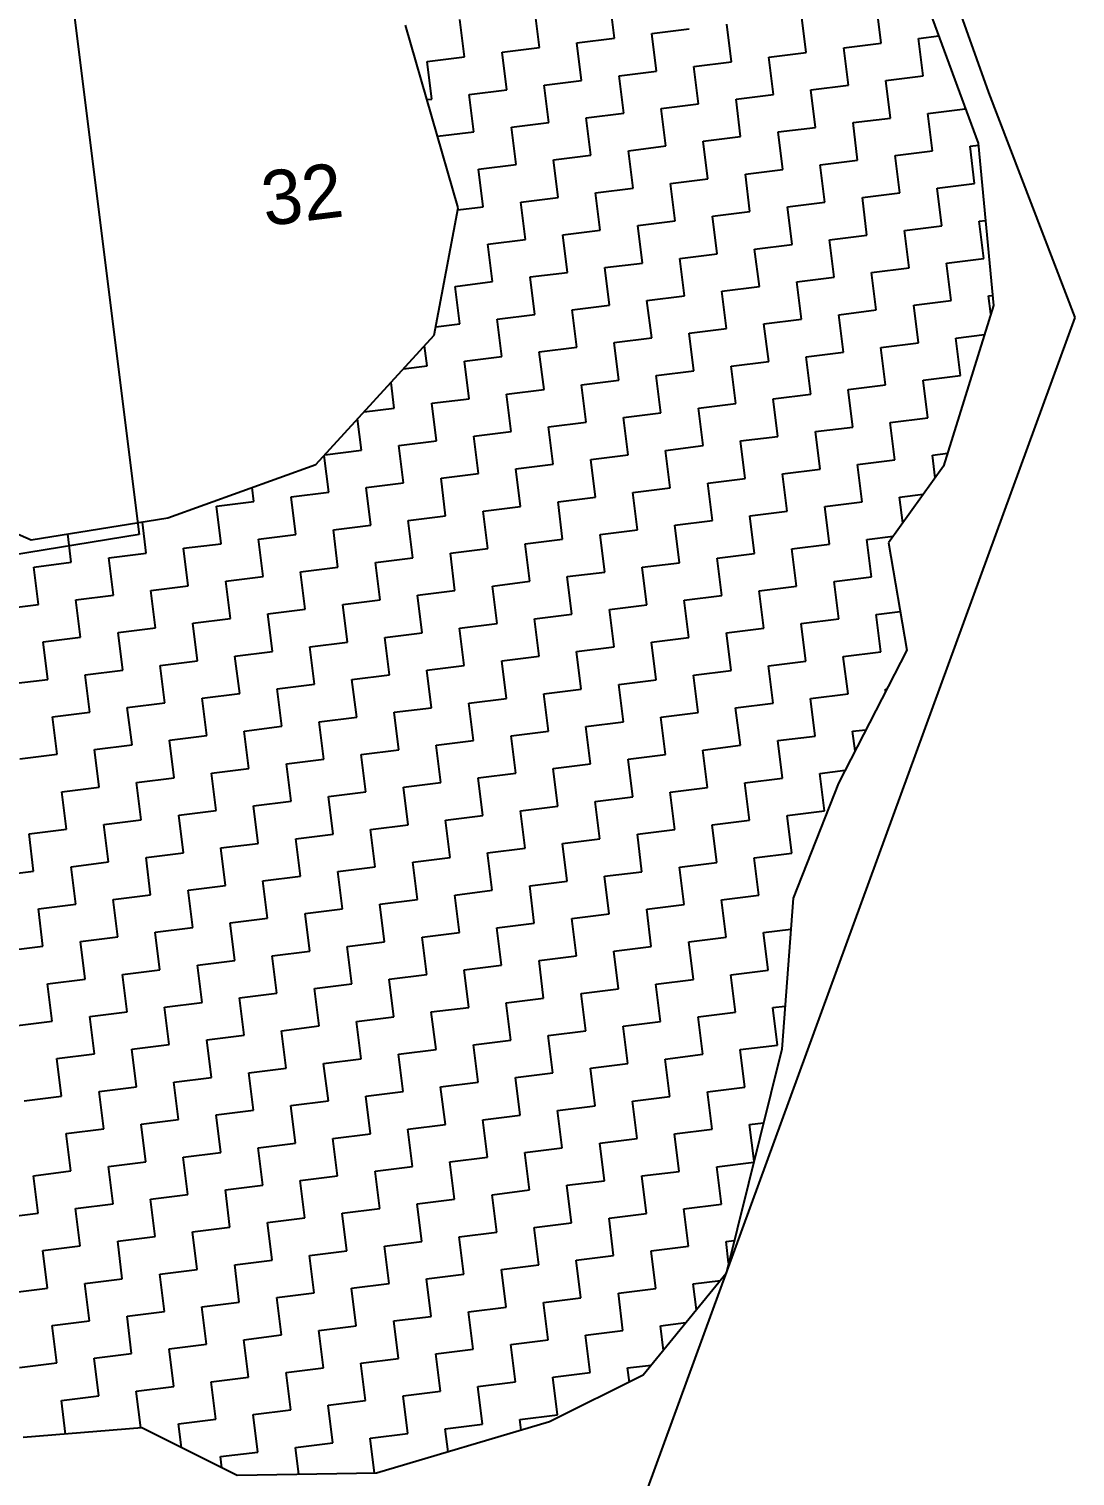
# Model space of a CAD drawing. Header units: metres. Extents: x 290108 to 292128, y 1990044 to 1991719.
# Drawn here: x 291171.6 to 291311.6, y 1990286.6 to 1990480.2 of the extents above; entities that cross this region are included whole.
import ezdxf
from ezdxf.enums import TextEntityAlignment as Align

# ---------------------------------------------------------------- set-up
doc = ezdxf.new("R2010")
doc.units = ezdxf.units.M
doc.header["$MEASUREMENT"] = 0
for name, color, linetype in [('POLY_HATCH', 12, 'Continuous'), ('POLY_PARCEL', 6, 'Continuous'), ('TEXT_PARCEL', 7, 'Continuous'), ('V_BOUND_LINE', 7, 'Continuous')]:
    doc.layers.add(name, color=color, linetype=linetype)
doc.styles.add('TEXT_MAP', font='')
doc.styles.get('TEXT_MAP').set_extended_font_data('Kruti Dev 050')

msp = doc.modelspace()

# ---------------------------------------------------------------- linework, layer by layer
at = {"layer": 'POLY_HATCH', "linetype": 'Continuous'}
for p, q in [((291239.96, 1990477.7), (291239.33, 1990482.71)), ((291249.98, 1990478.95), (291249.36, 1990483.96)), ((291285.68, 1990478.3), (291285.06, 1990483.31)), ((291229.93, 1990476.46), (291229.31, 1990481.47)), ((291265.64, 1990475.81), (291265.01, 1990480.82)), ((291275.66, 1990477.05), (291275.04, 1990482.07)), ((291244.97, 1990478.33), (291249.98, 1990478.95)), ((291254.99, 1990479.57), (291260, 1990480.2)), ((291255.61, 1990474.56), (291254.99, 1990479.57)), ((291290.69, 1990478.93), (291293.39, 1990479.26)), ((291291.32, 1990473.91), (291290.69, 1990478.93)), ((291234.95, 1990477.08), (291239.96, 1990477.7)), ((291235.57, 1990472.07), (291234.95, 1990477.08)), ((291245.59, 1990473.31), (291244.97, 1990478.33)), ((291270.65, 1990476.43), (291275.66, 1990477.05)), ((291280.67, 1990477.68), (291285.68, 1990478.3)), ((291281.3, 1990472.67), (291280.67, 1990477.68)), ((291224.92, 1990475.83), (291229.93, 1990476.46)), ((291225.55, 1990470.82), (291224.92, 1990475.83)), ((291260.63, 1990475.18), (291265.64, 1990475.81)), ((291261.25, 1990470.17), (291260.63, 1990475.18)), ((291271.27, 1990471.42), (291270.65, 1990476.43)), ((291240.58, 1990472.69), (291245.59, 1990473.31)), ((291250.6, 1990473.94), (291255.61, 1990474.56)), ((291251.23, 1990468.93), (291250.6, 1990473.94)), ((291286.31, 1990473.29), (291291.32, 1990473.91)), ((291286.93, 1990468.28), (291286.31, 1990473.29)), ((291230.56, 1990471.44), (291235.57, 1990472.07)), ((291231.18, 1990466.43), (291230.56, 1990471.44)), ((291241.2, 1990467.68), (291240.58, 1990472.69)), ((291266.26, 1990470.8), (291271.27, 1990471.42)), ((291276.28, 1990472.04), (291281.3, 1990472.67)), ((291276.91, 1990467.03), (291276.28, 1990472.04)), ((291224.9, 1990470.74), (291225.55, 1990470.82)), ((291256.24, 1990469.55), (291261.25, 1990470.17)), ((291256.86, 1990464.54), (291256.24, 1990469.55)), ((291266.88, 1990465.79), (291266.26, 1990470.8)), ((291291.94, 1990468.9), (291296.95, 1990469.53)), ((291296.95, 1990469.53), (291296.94, 1990469.65)), ((291236.19, 1990467.06), (291241.2, 1990467.68)), ((291246.22, 1990468.3), (291251.23, 1990468.93)), ((291246.84, 1990463.29), (291246.22, 1990468.3)), ((291281.92, 1990467.66), (291286.93, 1990468.28)), ((291282.54, 1990462.64), (291281.92, 1990467.66)), ((291292.57, 1990463.89), (291291.94, 1990468.9)), ((291226.32, 1990465.83), (291231.18, 1990466.43)), ((291236.82, 1990462.04), (291236.19, 1990467.06)), ((291261.87, 1990465.16), (291266.88, 1990465.79)), ((291271.9, 1990466.41), (291276.91, 1990467.03)), ((291272.52, 1990461.4), (291271.9, 1990466.41)), ((291251.85, 1990463.91), (291256.86, 1990464.54)), ((291252.47, 1990458.9), (291251.85, 1990463.91)), ((291262.5, 1990460.15), (291261.87, 1990465.16)), ((291287.55, 1990463.27), (291292.57, 1990463.89)), ((291297.58, 1990464.51), (291298.7, 1990464.65)), ((291298.2, 1990459.5), (291297.58, 1990464.51)), ((291231.8, 1990461.42), (291236.82, 1990462.04)), ((291232.43, 1990456.41), (291231.8, 1990461.42)), ((291241.83, 1990462.67), (291246.84, 1990463.29)), ((291242.45, 1990457.66), (291241.83, 1990462.67)), ((291267.51, 1990460.77), (291272.52, 1990461.4)), ((291277.53, 1990462.02), (291282.54, 1990462.64)), ((291278.15, 1990457.01), (291277.53, 1990462.02)), ((291288.18, 1990458.26), (291287.55, 1990463.27)), ((291257.49, 1990459.53), (291262.5, 1990460.15)), ((291258.11, 1990454.52), (291257.49, 1990459.53)), ((291268.13, 1990455.76), (291267.51, 1990460.77)), ((291293.19, 1990458.88), (291298.2, 1990459.5)), ((291237.44, 1990457.03), (291242.45, 1990457.66)), ((291247.46, 1990458.28), (291252.47, 1990458.9)), ((291248.09, 1990453.27), (291247.46, 1990458.28)), ((291283.17, 1990457.63), (291288.18, 1990458.26)), ((291283.79, 1990452.62), (291283.17, 1990457.63)), ((291293.81, 1990453.87), (291293.19, 1990458.88)), ((291229.02, 1990455.99), (291232.43, 1990456.41)), ((291238.06, 1990452.02), (291237.44, 1990457.03)), ((291263.12, 1990455.14), (291268.13, 1990455.76)), ((291273.14, 1990456.39), (291278.15, 1990457.01)), ((291273.77, 1990451.37), (291273.14, 1990456.39)), ((291253.1, 1990453.89), (291258.11, 1990454.52)), ((291253.72, 1990448.88), (291253.1, 1990453.89)), ((291263.74, 1990450.13), (291263.12, 1990455.14)), ((291288.8, 1990453.24), (291293.81, 1990453.87)), ((291298.82, 1990454.49), (291299.64, 1990454.59)), ((291299.45, 1990449.48), (291298.82, 1990454.49)), ((291233.05, 1990451.4), (291238.06, 1990452.02)), ((291243.07, 1990452.65), (291248.09, 1990453.27)), ((291243.7, 1990447.63), (291243.07, 1990452.65)), ((291278.78, 1990452), (291283.79, 1990452.62)), ((291279.4, 1990446.99), (291278.78, 1990452)), ((291289.42, 1990448.23), (291288.8, 1990453.24)), ((291228.04, 1990450.77), (291228.04, 1990450.79)), ((291228.04, 1990450.77), (291228.04, 1990450.77)), ((291233.67, 1990446.39), (291233.05, 1990451.4)), ((291258.73, 1990449.5), (291263.74, 1990450.13)), ((291268.75, 1990450.75), (291273.77, 1990451.37)), ((291269.38, 1990445.74), (291268.75, 1990450.75)), ((291248.71, 1990448.26), (291253.72, 1990448.88)), ((291249.33, 1990443.25), (291248.71, 1990448.26)), ((291259.36, 1990444.49), (291258.73, 1990449.5)), ((291284.41, 1990447.61), (291289.42, 1990448.23)), ((291294.44, 1990448.86), (291299.45, 1990449.48)), ((291295.06, 1990443.85), (291294.44, 1990448.86)), ((291228.66, 1990445.76), (291233.67, 1990446.39)), ((291238.69, 1990447.01), (291243.7, 1990447.63)), ((291239.31, 1990442), (291238.69, 1990447.01)), ((291274.39, 1990446.36), (291279.4, 1990446.99)), ((291275.01, 1990441.35), (291274.39, 1990446.36)), ((291285.04, 1990442.6), (291284.41, 1990447.61)), ((291229.29, 1990440.75), (291228.66, 1990445.76)), ((291254.34, 1990443.87), (291259.36, 1990444.49)), ((291264.37, 1990445.12), (291269.38, 1990445.74)), ((291264.99, 1990440.1), (291264.37, 1990445.12)), ((291300.07, 1990444.47), (291300.59, 1990444.53)), ((291300.37, 1990442.08), (291300.07, 1990444.47)), ((291244.32, 1990442.62), (291249.33, 1990443.25)), ((291244.94, 1990437.61), (291244.32, 1990442.62)), ((291254.97, 1990438.86), (291254.34, 1990443.87)), ((291280.02, 1990441.97), (291285.04, 1990442.6)), ((291290.05, 1990443.22), (291295.06, 1990443.85)), ((291290.67, 1990438.21), (291290.05, 1990443.22)), ((291226.07, 1990440.35), (291229.29, 1990440.75)), ((291234.3, 1990441.38), (291239.31, 1990442)), ((291234.92, 1990436.36), (291234.3, 1990441.38)), ((291259.98, 1990439.48), (291264.99, 1990440.1)), ((291270, 1990440.73), (291275.01, 1990441.35)), ((291270.63, 1990435.72), (291270, 1990440.73)), ((291280.65, 1990436.96), (291280.02, 1990441.97)), ((291249.96, 1990438.23), (291254.97, 1990438.86)), ((291250.58, 1990433.22), (291249.96, 1990438.23)), ((291260.6, 1990434.47), (291259.98, 1990439.48)), ((291285.66, 1990437.59), (291290.67, 1990438.21)), ((291295.68, 1990438.83), (291299.51, 1990439.31)), ((291296.31, 1990433.82), (291295.68, 1990438.83)), ((291224.9, 1990435.12), (291224.57, 1990437.8)), ((291229.91, 1990435.74), (291234.92, 1990436.36)), ((291239.93, 1990436.99), (291244.94, 1990437.61)), ((291240.56, 1990431.98), (291239.93, 1990436.99)), ((291275.64, 1990436.34), (291280.65, 1990436.96)), ((291276.26, 1990431.33), (291275.64, 1990436.34)), ((291286.28, 1990432.58), (291285.66, 1990437.59)), ((291221.75, 1990434.72), (291224.9, 1990435.12)), ((291230.53, 1990430.73), (291229.91, 1990435.74)), ((291255.59, 1990433.85), (291260.6, 1990434.47)), ((291265.61, 1990435.09), (291270.63, 1990435.72)), ((291266.24, 1990430.08), (291265.61, 1990435.09)), ((291220.51, 1990429.48), (291220.08, 1990432.91)), ((291245.57, 1990432.6), (291250.58, 1990433.22)), ((291246.19, 1990427.59), (291245.57, 1990432.6)), ((291256.21, 1990428.83), (291255.59, 1990433.85)), ((291281.27, 1990431.95), (291286.28, 1990432.58)), ((291291.29, 1990433.2), (291296.31, 1990433.82)), ((291291.92, 1990428.19), (291291.29, 1990433.2)), ((291225.52, 1990430.11), (291230.53, 1990430.73)), ((291235.55, 1990431.35), (291240.56, 1990431.98)), ((291236.17, 1990426.34), (291235.55, 1990431.35)), ((291271.25, 1990430.71), (291276.26, 1990431.33)), ((291271.87, 1990425.69), (291271.25, 1990430.71)), ((291281.89, 1990426.94), (291281.27, 1990431.95)), ((291216.48, 1990428.98), (291220.51, 1990429.48)), ((291226.15, 1990425.09), (291225.52, 1990430.11)), ((291251.2, 1990428.21), (291256.21, 1990428.83)), ((291261.23, 1990429.46), (291266.24, 1990430.08)), ((291261.85, 1990424.45), (291261.23, 1990429.46)), ((291216.12, 1990423.85), (291215.6, 1990428.02)), ((291241.18, 1990426.96), (291246.19, 1990427.59)), ((291241.8, 1990421.95), (291241.18, 1990426.96)), ((291251.83, 1990423.2), (291251.2, 1990428.21)), ((291276.88, 1990426.32), (291281.89, 1990426.94)), ((291286.91, 1990427.56), (291291.92, 1990428.19)), ((291287.53, 1990422.55), (291286.91, 1990427.56)), ((291221.13, 1990424.47), (291226.15, 1990425.09)), ((291231.16, 1990425.72), (291236.17, 1990426.34)), ((291231.78, 1990420.71), (291231.16, 1990425.72)), ((291266.86, 1990425.07), (291271.87, 1990425.69)), ((291267.48, 1990420.06), (291266.86, 1990425.07)), ((291277.51, 1990421.31), (291276.88, 1990426.32)), ((291211.74, 1990418.21), (291211.12, 1990423.13)), ((291211.22, 1990423.24), (291216.12, 1990423.85)), ((291221.76, 1990419.46), (291221.13, 1990424.47)), ((291246.82, 1990422.58), (291251.83, 1990423.2)), ((291256.84, 1990423.82), (291261.85, 1990424.45)), ((291257.46, 1990418.81), (291256.84, 1990423.82)), ((291292.54, 1990423.18), (291294.59, 1990423.43)), ((291292.92, 1990420.14), (291292.54, 1990423.18)), ((291236.79, 1990421.33), (291241.8, 1990421.95)), ((291237.42, 1990416.32), (291236.79, 1990421.33)), ((291247.44, 1990417.57), (291246.82, 1990422.58)), ((291272.5, 1990420.68), (291277.51, 1990421.31)), ((291282.52, 1990421.93), (291287.53, 1990422.55)), ((291283.14, 1990416.92), (291282.52, 1990421.93)), ((291201.71, 1990416.97), (291201.48, 1990418.84)), ((291216.75, 1990418.84), (291221.76, 1990419.46)), ((291217.37, 1990413.82), (291216.75, 1990418.84)), ((291226.77, 1990420.08), (291231.78, 1990420.71)), ((291227.39, 1990415.07), (291226.77, 1990420.08)), ((291252.45, 1990418.19), (291257.46, 1990418.81)), ((291262.47, 1990419.44), (291267.48, 1990420.06)), ((291263.1, 1990414.42), (291262.47, 1990419.44)), ((291273.12, 1990415.67), (291272.5, 1990420.68)), ((291196.7, 1990416.34), (291201.71, 1990416.97)), ((291206.72, 1990417.59), (291211.74, 1990418.21)), ((291207.35, 1990412.58), (291206.72, 1990417.59)), ((291242.43, 1990416.94), (291247.44, 1990417.57)), ((291243.05, 1990411.93), (291242.43, 1990416.94)), ((291253.07, 1990413.18), (291252.45, 1990418.19)), ((291278.13, 1990416.29), (291283.14, 1990416.92)), ((291288.15, 1990417.54), (291291.33, 1990417.94)), ((291288.58, 1990414.12), (291288.15, 1990417.54)), ((291197.32, 1990411.33), (291196.7, 1990416.34)), ((291222.38, 1990414.45), (291227.39, 1990415.07)), ((291232.4, 1990415.69), (291237.42, 1990416.32)), ((291233.03, 1990410.68), (291232.4, 1990415.69)), ((291268.11, 1990415.05), (291273.12, 1990415.67)), ((291268.73, 1990410.04), (291268.11, 1990415.05)), ((291278.75, 1990411.28), (291278.13, 1990416.29)), ((291187.3, 1990410.08), (291186.79, 1990414.23)), ((291212.36, 1990413.2), (291217.37, 1990413.82)), ((291212.98, 1990408.19), (291212.36, 1990413.2)), ((291223, 1990409.44), (291222.38, 1990414.45)), ((291248.06, 1990412.55), (291253.07, 1990413.18)), ((291258.08, 1990413.8), (291263.1, 1990414.42)), ((291258.71, 1990408.79), (291258.08, 1990413.8)), ((291177.28, 1990408.84), (291176.81, 1990412.63)), ((291192.31, 1990410.71), (291197.32, 1990411.33)), ((291202.34, 1990411.95), (291207.35, 1990412.58)), ((291202.96, 1990406.94), (291202.34, 1990411.95)), ((291238.04, 1990411.31), (291243.05, 1990411.93)), ((291238.66, 1990406.3), (291238.04, 1990411.31)), ((291248.69, 1990407.54), (291248.06, 1990412.55)), ((291273.74, 1990410.66), (291278.75, 1990411.28)), ((291283.77, 1990411.91), (291287.3, 1990412.35)), ((291284.39, 1990406.89), (291283.77, 1990411.91)), ((291182.29, 1990409.46), (291187.3, 1990410.08)), ((291182.91, 1990404.45), (291182.29, 1990409.46)), ((291192.94, 1990405.7), (291192.31, 1990410.71)), ((291217.99, 1990408.81), (291223, 1990409.44)), ((291228.02, 1990410.06), (291233.03, 1990410.68)), ((291228.64, 1990405.05), (291228.02, 1990410.06)), ((291263.72, 1990409.41), (291268.73, 1990410.04)), ((291264.34, 1990404.4), (291263.72, 1990409.41)), ((291274.37, 1990405.65), (291273.74, 1990410.66)), ((291172.27, 1990408.21), (291177.28, 1990408.84)), ((291172.89, 1990403.2), (291172.27, 1990408.21)), ((291207.97, 1990407.57), (291212.98, 1990408.19)), ((291208.59, 1990402.55), (291207.97, 1990407.57)), ((291218.62, 1990403.8), (291217.99, 1990408.81)), ((291243.67, 1990406.92), (291248.69, 1990407.54)), ((291253.7, 1990408.17), (291258.71, 1990408.79)), ((291254.32, 1990403.15), (291253.7, 1990408.17)), ((291187.92, 1990405.07), (291192.94, 1990405.7)), ((291197.95, 1990406.32), (291202.96, 1990406.94)), ((291198.57, 1990401.31), (291197.95, 1990406.32)), ((291233.65, 1990405.67), (291238.66, 1990406.3)), ((291234.27, 1990400.66), (291233.65, 1990405.67)), ((291244.3, 1990401.91), (291243.67, 1990406.92)), ((291269.35, 1990405.02), (291274.37, 1990405.65)), ((291279.38, 1990406.27), (291284.39, 1990406.89)), ((291280, 1990401.26), (291279.38, 1990406.27)), ((291177.9, 1990403.83), (291182.91, 1990404.45)), ((291178.53, 1990398.81), (291177.9, 1990403.83)), ((291188.55, 1990400.06), (291187.92, 1990405.07)), ((291213.61, 1990403.18), (291218.62, 1990403.8)), ((291223.63, 1990404.43), (291228.64, 1990405.05)), ((291224.25, 1990399.41), (291223.63, 1990404.43)), ((291259.33, 1990403.78), (291264.34, 1990404.4)), ((291259.96, 1990398.77), (291259.33, 1990403.78)), ((291269.98, 1990400.01), (291269.35, 1990405.02)), ((291167.88, 1990402.58), (291172.89, 1990403.2)), ((291203.58, 1990401.93), (291208.59, 1990402.55)), ((291204.21, 1990396.92), (291203.58, 1990401.93)), ((291214.23, 1990398.17), (291213.61, 1990403.18)), ((291239.29, 1990401.28), (291244.3, 1990401.91)), ((291249.31, 1990402.53), (291254.32, 1990403.15)), ((291249.93, 1990397.52), (291249.31, 1990402.53)), ((291285.01, 1990401.88), (291288.22, 1990402.28)), ((291285.64, 1990396.87), (291285.01, 1990401.88)), ((291183.54, 1990399.44), (291188.55, 1990400.06)), ((291193.56, 1990400.68), (291198.57, 1990401.31)), ((291194.18, 1990395.67), (291193.56, 1990400.68)), ((291229.26, 1990400.04), (291234.27, 1990400.66)), ((291229.89, 1990395.03), (291229.26, 1990400.04)), ((291239.91, 1990396.27), (291239.29, 1990401.28)), ((291264.97, 1990399.39), (291269.98, 1990400.01)), ((291274.99, 1990400.64), (291280, 1990401.26)), ((291275.61, 1990395.63), (291274.99, 1990400.64)), ((291173.51, 1990398.19), (291178.53, 1990398.81)), ((291174.14, 1990393.18), (291173.51, 1990398.19)), ((291184.16, 1990394.43), (291183.54, 1990399.44)), ((291209.22, 1990397.54), (291214.23, 1990398.17)), ((291209.84, 1990392.53), (291209.22, 1990397.54)), ((291219.24, 1990398.79), (291224.25, 1990399.41)), ((291219.86, 1990393.78), (291219.24, 1990398.79)), ((291244.92, 1990396.9), (291249.93, 1990397.52)), ((291254.94, 1990398.14), (291259.96, 1990398.77)), ((291255.57, 1990393.13), (291254.94, 1990398.14)), ((291265.59, 1990394.38), (291264.97, 1990399.39)), ((291189.17, 1990395.05), (291194.18, 1990395.67)), ((291199.19, 1990396.3), (291204.21, 1990396.92)), ((291199.82, 1990391.28), (291199.19, 1990396.3)), ((291234.9, 1990395.65), (291239.91, 1990396.27)), ((291235.52, 1990390.64), (291234.9, 1990395.65)), ((291245.54, 1990391.88), (291244.92, 1990396.9)), ((291270.6, 1990395), (291275.61, 1990395.63)), ((291280.62, 1990396.25), (291285.64, 1990396.87)), ((291281.25, 1990391.24), (291280.62, 1990396.25)), ((291179.15, 1990393.8), (291184.16, 1990394.43)), ((291179.77, 1990388.79), (291179.15, 1990393.8)), ((291189.8, 1990390.04), (291189.17, 1990395.05)), ((291214.85, 1990393.16), (291219.86, 1990393.78)), ((291224.88, 1990394.4), (291229.89, 1990395.03)), ((291225.5, 1990389.39), (291224.88, 1990394.4)), ((291260.58, 1990393.75), (291265.59, 1990394.38)), ((291261.2, 1990388.74), (291260.58, 1990393.75)), ((291271.22, 1990389.99), (291270.6, 1990395)), ((291169.13, 1990392.56), (291174.14, 1990393.18)), ((291204.83, 1990391.91), (291209.84, 1990392.53)), ((291205.45, 1990386.9), (291204.83, 1990391.91)), ((291215.48, 1990388.14), (291214.85, 1990393.16)), ((291240.53, 1990391.26), (291245.54, 1990391.88)), ((291250.56, 1990392.51), (291255.57, 1990393.13)), ((291251.18, 1990387.5), (291250.56, 1990392.51)), ((291286.26, 1990391.86), (291286.44, 1990391.88)), ((291286.29, 1990391.6), (291286.26, 1990391.86)), ((291184.78, 1990389.41), (291189.8, 1990390.04)), ((291194.81, 1990390.66), (291199.82, 1990391.28)), ((291195.43, 1990385.65), (291194.81, 1990390.66)), ((291230.51, 1990390.01), (291235.52, 1990390.64)), ((291231.13, 1990385), (291230.51, 1990390.01)), ((291241.16, 1990386.25), (291240.53, 1990391.26)), ((291266.21, 1990389.37), (291271.22, 1990389.99)), ((291276.24, 1990390.61), (291281.25, 1990391.24)), ((291276.86, 1990385.6), (291276.24, 1990390.61)), ((291174.76, 1990388.17), (291179.77, 1990388.79)), ((291175.38, 1990383.16), (291174.76, 1990388.17)), ((291185.41, 1990384.4), (291184.78, 1990389.41)), ((291210.46, 1990387.52), (291215.48, 1990388.14)), ((291220.49, 1990388.77), (291225.5, 1990389.39)), ((291221.11, 1990383.76), (291220.49, 1990388.77)), ((291256.19, 1990388.12), (291261.2, 1990388.74)), ((291256.81, 1990383.11), (291256.19, 1990388.12)), ((291266.84, 1990384.36), (291266.21, 1990389.37)), ((291200.44, 1990386.27), (291205.45, 1990386.9)), ((291201.06, 1990381.26), (291200.44, 1990386.27)), ((291211.09, 1990382.51), (291210.46, 1990387.52)), ((291236.14, 1990385.63), (291241.16, 1990386.25)), ((291246.17, 1990386.87), (291251.18, 1990387.5)), ((291246.79, 1990381.86), (291246.17, 1990386.87)), ((291281.87, 1990386.23), (291283.65, 1990386.45)), ((291282.2, 1990383.61), (291281.87, 1990386.23)), ((291180.4, 1990383.78), (291185.41, 1990384.4)), ((291190.42, 1990385.03), (291195.43, 1990385.65)), ((291191.04, 1990380.02), (291190.42, 1990385.03)), ((291226.12, 1990384.38), (291231.13, 1990385)), ((291226.75, 1990379.37), (291226.12, 1990384.38)), ((291236.77, 1990380.61), (291236.14, 1990385.63)), ((291261.83, 1990383.73), (291266.84, 1990384.36)), ((291271.85, 1990384.98), (291276.86, 1990385.6)), ((291272.47, 1990379.97), (291271.85, 1990384.98)), ((291170.37, 1990382.53), (291175.38, 1990383.16)), ((291181.02, 1990378.77), (291180.4, 1990383.78)), ((291206.08, 1990381.89), (291211.09, 1990382.51)), ((291216.1, 1990383.13), (291221.11, 1990383.76)), ((291216.72, 1990378.12), (291216.1, 1990383.13)), ((291251.8, 1990382.49), (291256.81, 1990383.11)), ((291252.43, 1990377.47), (291251.8, 1990382.49)), ((291262.45, 1990378.72), (291261.83, 1990383.73)), ((291196.05, 1990380.64), (291201.06, 1990381.26)), ((291196.68, 1990375.63), (291196.05, 1990380.64)), ((291206.7, 1990376.87), (291206.08, 1990381.89)), ((291231.76, 1990379.99), (291236.77, 1990380.61)), ((291241.78, 1990381.24), (291246.79, 1990381.86)), ((291242.4, 1990376.23), (291241.78, 1990381.24)), ((291277.48, 1990380.59), (291280.86, 1990381.01)), ((291278.11, 1990375.58), (291277.48, 1990380.59)), ((291176.01, 1990378.14), (291181.02, 1990378.77)), ((291176.63, 1990373.13), (291176.01, 1990378.14)), ((291186.03, 1990379.39), (291191.04, 1990380.02)), ((291186.65, 1990374.38), (291186.03, 1990379.39)), ((291221.73, 1990378.74), (291226.75, 1990379.37)), ((291222.36, 1990373.73), (291221.73, 1990378.74)), ((291232.38, 1990374.98), (291231.76, 1990379.99)), ((291257.44, 1990378.1), (291262.45, 1990378.72)), ((291267.46, 1990379.34), (291272.47, 1990379.97)), ((291268.08, 1990374.33), (291267.46, 1990379.34)), ((291201.69, 1990376.25), (291206.7, 1990376.87)), ((291202.31, 1990371.24), (291201.69, 1990376.25)), ((291211.71, 1990377.5), (291216.72, 1990378.12)), ((291212.33, 1990372.49), (291211.71, 1990377.5)), ((291237.39, 1990375.6), (291242.4, 1990376.23)), ((291247.41, 1990376.85), (291252.43, 1990377.47)), ((291248.04, 1990371.84), (291247.41, 1990376.85)), ((291258.06, 1990373.09), (291257.44, 1990378.1)), ((291181.64, 1990373.76), (291186.65, 1990374.38)), ((291191.67, 1990375), (291196.68, 1990375.63)), ((291192.29, 1990369.99), (291191.67, 1990375)), ((291227.37, 1990374.36), (291232.38, 1990374.98)), ((291227.99, 1990369.35), (291227.37, 1990374.36)), ((291238.02, 1990370.59), (291237.39, 1990375.6)), ((291263.07, 1990373.71), (291268.08, 1990374.33)), ((291273.1, 1990374.96), (291278.11, 1990375.58)), ((291273.72, 1990369.94), (291273.1, 1990374.96)), ((291171.62, 1990372.51), (291176.63, 1990373.13)), ((291172.24, 1990367.5), (291171.62, 1990372.51)), ((291182.27, 1990368.75), (291181.64, 1990373.76)), ((291207.32, 1990371.86), (291212.33, 1990372.49)), ((291217.35, 1990373.11), (291222.36, 1990373.73)), ((291217.97, 1990368.1), (291217.35, 1990373.11)), ((291253.05, 1990372.46), (291258.06, 1990373.09)), ((291253.67, 1990367.45), (291253.05, 1990372.46)), ((291263.7, 1990368.7), (291263.07, 1990373.71)), ((291197.3, 1990370.62), (291202.31, 1990371.24)), ((291197.92, 1990365.6), (291197.3, 1990370.62)), ((291207.95, 1990366.85), (291207.32, 1990371.86)), ((291233, 1990369.97), (291238.02, 1990370.59)), ((291243.03, 1990371.22), (291248.04, 1990371.84)), ((291243.65, 1990366.2), (291243.03, 1990371.22)), ((291177.25, 1990368.12), (291182.27, 1990368.75)), ((291187.28, 1990369.37), (291192.29, 1990369.99)), ((291187.9, 1990364.36), (291187.28, 1990369.37)), ((291222.98, 1990368.72), (291227.99, 1990369.35)), ((291223.6, 1990363.71), (291222.98, 1990368.72)), ((291233.63, 1990364.96), (291233, 1990369.97)), ((291258.68, 1990368.07), (291263.7, 1990368.7)), ((291268.71, 1990369.32), (291273.72, 1990369.94)), ((291269.33, 1990364.31), (291268.71, 1990369.32)), ((291167.23, 1990366.88), (291172.24, 1990367.5)), ((291177.88, 1990363.11), (291177.25, 1990368.12)), ((291202.94, 1990366.23), (291207.95, 1990366.85)), ((291212.96, 1990367.47), (291217.97, 1990368.1)), ((291213.58, 1990362.46), (291212.96, 1990367.47)), ((291248.66, 1990366.83), (291253.67, 1990367.45)), ((291249.28, 1990361.82), (291248.66, 1990366.83)), ((291259.31, 1990363.06), (291258.68, 1990368.07)), ((291192.91, 1990364.98), (291197.92, 1990365.6)), ((291193.54, 1990359.97), (291192.91, 1990364.98)), ((291203.56, 1990361.22), (291202.94, 1990366.23)), ((291228.62, 1990364.33), (291233.63, 1990364.96)), ((291238.64, 1990365.58), (291243.65, 1990366.2)), ((291239.26, 1990360.57), (291238.64, 1990365.58)), ((291172.87, 1990362.49), (291177.88, 1990363.11)), ((291182.89, 1990363.73), (291187.9, 1990364.36)), ((291183.51, 1990358.72), (291182.89, 1990363.73)), ((291218.59, 1990363.09), (291223.6, 1990363.71)), ((291219.22, 1990358.08), (291218.59, 1990363.09)), ((291229.24, 1990359.32), (291228.62, 1990364.33)), ((291254.3, 1990362.44), (291259.31, 1990363.06)), ((291264.32, 1990363.69), (291269.33, 1990364.31)), ((291264.94, 1990358.67), (291264.32, 1990363.69)), ((291173.49, 1990357.48), (291172.87, 1990362.49)), ((291198.55, 1990360.59), (291203.56, 1990361.22)), ((291208.57, 1990361.84), (291213.58, 1990362.46)), ((291209.19, 1990356.83), (291208.57, 1990361.84)), ((291244.27, 1990361.19), (291249.28, 1990361.82)), ((291244.9, 1990356.18), (291244.27, 1990361.19)), ((291254.92, 1990357.43), (291254.3, 1990362.44)), ((291188.52, 1990359.35), (291193.54, 1990359.97)), ((291189.15, 1990354.33), (291188.52, 1990359.35)), ((291199.17, 1990355.58), (291198.55, 1990360.59)), ((291224.23, 1990358.7), (291229.24, 1990359.32)), ((291234.25, 1990359.95), (291239.26, 1990360.57)), ((291234.87, 1990354.93), (291234.25, 1990359.95)), ((291269.95, 1990359.3), (291273.6, 1990359.75)), ((291270.58, 1990354.29), (291269.95, 1990359.3)), ((291168.48, 1990356.85), (291173.49, 1990357.48)), ((291178.5, 1990358.1), (291183.51, 1990358.72)), ((291179.13, 1990353.09), (291178.5, 1990358.1)), ((291214.21, 1990357.45), (291219.22, 1990358.08)), ((291214.83, 1990352.44), (291214.21, 1990357.45)), ((291224.85, 1990353.69), (291224.23, 1990358.7)), ((291249.91, 1990356.8), (291254.92, 1990357.43)), ((291259.93, 1990358.05), (291264.94, 1990358.67)), ((291260.55, 1990353.04), (291259.93, 1990358.05)), ((291194.16, 1990354.96), (291199.17, 1990355.58)), ((291194.78, 1990349.95), (291194.16, 1990354.96)), ((291204.18, 1990356.21), (291209.19, 1990356.83)), ((291204.81, 1990351.19), (291204.18, 1990356.21)), ((291229.86, 1990354.31), (291234.87, 1990354.93)), ((291239.89, 1990355.56), (291244.9, 1990356.18)), ((291240.51, 1990350.55), (291239.89, 1990355.56)), ((291250.53, 1990351.79), (291249.91, 1990356.8)), ((291174.11, 1990352.46), (291179.13, 1990353.09)), ((291184.14, 1990353.71), (291189.15, 1990354.33)), ((291184.76, 1990348.7), (291184.14, 1990353.71)), ((291219.84, 1990353.06), (291224.85, 1990353.69)), ((291220.46, 1990348.05), (291219.84, 1990353.06)), ((291230.49, 1990349.3), (291229.86, 1990354.31)), ((291255.54, 1990352.42), (291260.55, 1990353.04)), ((291265.57, 1990353.66), (291270.58, 1990354.29)), ((291266.19, 1990348.65), (291265.57, 1990353.66)), ((291174.74, 1990347.45), (291174.11, 1990352.46)), ((291199.79, 1990350.57), (291204.81, 1990351.19)), ((291209.82, 1990351.82), (291214.83, 1990352.44)), ((291210.44, 1990346.81), (291209.82, 1990351.82)), ((291245.52, 1990351.17), (291250.53, 1990351.79)), ((291246.14, 1990346.16), (291245.52, 1990351.17)), ((291256.17, 1990347.41), (291255.54, 1990352.42)), ((291189.77, 1990349.32), (291194.78, 1990349.95)), ((291190.39, 1990344.31), (291189.77, 1990349.32)), ((291200.42, 1990345.56), (291199.79, 1990350.57)), ((291225.47, 1990348.68), (291230.49, 1990349.3)), ((291235.5, 1990349.92), (291240.51, 1990350.55)), ((291236.12, 1990344.91), (291235.5, 1990349.92)), ((291271.2, 1990349.28), (291272.84, 1990349.48)), ((291271.82, 1990344.26), (291271.2, 1990349.28)), ((291169.73, 1990346.83), (291174.74, 1990347.45)), ((291179.75, 1990348.08), (291184.76, 1990348.7)), ((291180.37, 1990343.06), (291179.75, 1990348.08)), ((291215.45, 1990347.43), (291220.46, 1990348.05)), ((291216.08, 1990342.42), (291215.45, 1990347.43)), ((291226.1, 1990343.66), (291225.47, 1990348.68)), ((291251.16, 1990346.78), (291256.17, 1990347.41)), ((291261.18, 1990348.03), (291266.19, 1990348.65)), ((291261.8, 1990343.02), (291261.18, 1990348.03)), ((291195.41, 1990344.94), (291200.42, 1990345.56)), ((291205.43, 1990346.18), (291210.44, 1990346.81)), ((291206.05, 1990341.17), (291205.43, 1990346.18)), ((291241.13, 1990345.53), (291246.14, 1990346.16)), ((291241.76, 1990340.52), (291241.13, 1990345.53)), ((291251.78, 1990341.77), (291251.16, 1990346.78)), ((291185.38, 1990343.69), (291190.39, 1990344.31)), ((291186.01, 1990338.68), (291185.38, 1990343.69)), ((291196.03, 1990339.92), (291195.41, 1990344.94)), ((291221.09, 1990343.04), (291226.1, 1990343.66)), ((291231.11, 1990344.29), (291236.12, 1990344.91)), ((291231.73, 1990339.28), (291231.11, 1990344.29)), ((291266.81, 1990343.64), (291271.82, 1990344.26)), ((291267.44, 1990338.63), (291266.81, 1990343.64)), ((291175.36, 1990342.44), (291180.37, 1990343.06)), ((291175.98, 1990337.43), (291175.36, 1990342.44)), ((291211.06, 1990341.79), (291216.08, 1990342.42)), ((291211.69, 1990336.78), (291211.06, 1990341.79)), ((291221.71, 1990338.03), (291221.09, 1990343.04)), ((291246.77, 1990341.15), (291251.78, 1990341.77)), ((291256.79, 1990342.39), (291261.8, 1990343.02)), ((291257.41, 1990337.38), (291256.79, 1990342.39)), ((291191.02, 1990339.3), (291196.03, 1990339.92)), ((291201.04, 1990340.55), (291206.05, 1990341.17)), ((291201.66, 1990335.54), (291201.04, 1990340.55)), ((291236.74, 1990339.9), (291241.76, 1990340.52)), ((291237.37, 1990334.89), (291236.74, 1990339.9)), ((291247.39, 1990336.14), (291246.77, 1990341.15)), ((291181, 1990338.05), (291186.01, 1990338.68)), ((291181.62, 1990333.04), (291181, 1990338.05)), ((291191.64, 1990334.29), (291191.02, 1990339.3)), ((291216.7, 1990337.41), (291221.71, 1990338.03)), ((291226.72, 1990338.65), (291231.73, 1990339.28)), ((291227.35, 1990333.64), (291226.72, 1990338.65)), ((291262.43, 1990338.01), (291267.44, 1990338.63)), ((291263.05, 1990332.99), (291262.43, 1990338.01)), ((291170.97, 1990336.81), (291175.98, 1990337.43)), ((291206.68, 1990336.16), (291211.69, 1990336.78)), ((291207.3, 1990331.15), (291206.68, 1990336.16)), ((291217.32, 1990332.39), (291216.7, 1990337.41)), ((291242.38, 1990335.51), (291247.39, 1990336.14)), ((291252.4, 1990336.76), (291257.41, 1990337.38)), ((291253.03, 1990331.75), (291252.4, 1990336.76)), ((291186.63, 1990333.67), (291191.64, 1990334.29)), ((291187.25, 1990328.65), (291186.63, 1990333.67)), ((291196.65, 1990334.91), (291201.66, 1990335.54)), ((291197.28, 1990329.9), (291196.65, 1990334.91)), ((291222.33, 1990333.02), (291227.35, 1990333.64)), ((291232.36, 1990334.27), (291237.37, 1990334.89)), ((291232.98, 1990329.25), (291232.36, 1990334.27)), ((291243, 1990330.5), (291242.38, 1990335.51)), ((291268.06, 1990333.62), (291269.95, 1990333.85)), ((291268.67, 1990328.71), (291268.06, 1990333.62)), ((291176.61, 1990332.42), (291181.62, 1990333.04)), ((291177.23, 1990327.41), (291176.61, 1990332.42)), ((291212.31, 1990331.77), (291217.32, 1990332.39)), ((291212.93, 1990326.76), (291212.31, 1990331.77)), ((291222.96, 1990328.01), (291222.33, 1990333.02)), ((291248.01, 1990331.12), (291253.03, 1990331.75)), ((291258.04, 1990332.37), (291263.05, 1990332.99)), ((291258.66, 1990327.36), (291258.04, 1990332.37)), ((291192.27, 1990329.28), (291197.28, 1990329.9)), ((291202.29, 1990330.52), (291207.3, 1990331.15)), ((291202.91, 1990325.51), (291202.29, 1990330.52)), ((291237.99, 1990329.88), (291243, 1990330.5)), ((291238.61, 1990324.87), (291237.99, 1990329.88)), ((291248.64, 1990326.11), (291248.01, 1990331.12)), ((291182.24, 1990328.03), (291187.25, 1990328.65)), ((291182.87, 1990323.02), (291182.24, 1990328.03)), ((291192.89, 1990324.27), (291192.27, 1990329.28)), ((291217.95, 1990327.38), (291222.96, 1990328.01)), ((291227.97, 1990328.63), (291232.98, 1990329.25)), ((291228.59, 1990323.62), (291227.97, 1990328.63)), ((291263.67, 1990327.98), (291268.64, 1990328.6)), ((291264.3, 1990322.97), (291263.67, 1990327.98)), ((291172.22, 1990326.78), (291177.23, 1990327.41)), ((291172.84, 1990321.77), (291172.22, 1990326.78)), ((291207.92, 1990326.14), (291212.93, 1990326.76)), ((291208.55, 1990321.13), (291207.92, 1990326.14)), ((291218.57, 1990322.37), (291217.95, 1990327.38)), ((291243.63, 1990325.49), (291248.64, 1990326.11)), ((291253.65, 1990326.74), (291258.66, 1990327.36)), ((291254.27, 1990321.72), (291253.65, 1990326.74)), ((291187.88, 1990323.64), (291192.89, 1990324.27)), ((291197.9, 1990324.89), (291202.91, 1990325.51)), ((291198.52, 1990319.88), (291197.9, 1990324.89)), ((291233.6, 1990324.24), (291238.61, 1990324.87)), ((291234.23, 1990319.23), (291233.6, 1990324.24)), ((291244.25, 1990320.48), (291243.63, 1990325.49)), ((291177.85, 1990322.4), (291182.87, 1990323.02)), ((291178.48, 1990317.38), (291177.85, 1990322.4)), ((291188.5, 1990318.63), (291187.88, 1990323.64)), ((291213.56, 1990321.75), (291218.57, 1990322.37)), ((291223.58, 1990323), (291228.59, 1990323.62)), ((291224.2, 1990317.98), (291223.58, 1990323)), ((291259.28, 1990322.35), (291264.3, 1990322.97)), ((291259.91, 1990317.34), (291259.28, 1990322.35)), ((291167.83, 1990321.15), (291172.84, 1990321.77)), ((291203.53, 1990320.5), (291208.55, 1990321.13)), ((291204.16, 1990315.49), (291203.53, 1990320.5)), ((291214.18, 1990316.74), (291213.56, 1990321.75)), ((291239.24, 1990319.85), (291244.25, 1990320.48)), ((291249.26, 1990321.1), (291254.27, 1990321.72)), ((291249.88, 1990316.09), (291249.26, 1990321.1)), ((291183.49, 1990318.01), (291188.5, 1990318.63)), ((291193.51, 1990319.25), (291198.52, 1990319.88)), ((291194.14, 1990314.24), (291193.51, 1990319.25)), ((291229.22, 1990318.61), (291234.23, 1990319.23)), ((291229.84, 1990313.6), (291229.22, 1990318.61)), ((291239.86, 1990314.84), (291239.24, 1990319.85)), ((291173.47, 1990316.76), (291178.48, 1990317.38)), ((291174.09, 1990311.75), (291173.47, 1990316.76)), ((291184.11, 1990313), (291183.49, 1990318.01)), ((291209.17, 1990316.11), (291214.18, 1990316.74)), ((291219.19, 1990317.36), (291224.2, 1990317.98)), ((291219.82, 1990312.35), (291219.19, 1990317.36)), ((291254.9, 1990316.71), (291259.91, 1990317.34)), ((291255.52, 1990311.7), (291254.9, 1990316.71)), ((291264.92, 1990317.96), (291266.02, 1990318.1)), ((291265.27, 1990315.1), (291264.92, 1990317.96)), ((291199.15, 1990314.87), (291204.16, 1990315.49)), ((291199.77, 1990309.86), (291199.15, 1990314.87)), ((291209.79, 1990311.1), (291209.17, 1990316.11)), ((291234.85, 1990314.22), (291239.86, 1990314.84)), ((291244.87, 1990315.47), (291249.88, 1990316.09)), ((291245.5, 1990310.45), (291244.87, 1990315.47)), ((291179.1, 1990312.37), (291184.11, 1990313)), ((291179.72, 1990307.36), (291179.1, 1990312.37)), ((291189.12, 1990313.62), (291194.14, 1990314.24)), ((291189.75, 1990308.61), (291189.12, 1990313.62)), ((291214.8, 1990311.73), (291219.82, 1990312.35)), ((291224.83, 1990312.97), (291229.84, 1990313.6)), ((291225.45, 1990307.96), (291224.83, 1990312.97)), ((291235.47, 1990309.21), (291234.85, 1990314.22)), ((291260.53, 1990312.33), (291264.17, 1990312.78)), ((291260.96, 1990308.84), (291260.53, 1990312.33)), ((291169.08, 1990311.13), (291174.09, 1990311.75)), ((291204.78, 1990310.48), (291209.79, 1990311.1)), ((291205.41, 1990305.47), (291204.78, 1990310.48)), ((291215.43, 1990306.71), (291214.8, 1990311.73)), ((291240.49, 1990309.83), (291245.5, 1990310.45)), ((291250.51, 1990311.08), (291255.52, 1990311.7)), ((291251.13, 1990306.07), (291250.51, 1990311.08)), ((291184.74, 1990307.98), (291189.75, 1990308.61)), ((291194.76, 1990309.23), (291199.77, 1990309.86)), ((291195.38, 1990304.22), (291194.76, 1990309.23)), ((291230.46, 1990308.58), (291235.47, 1990309.21)), ((291231.09, 1990303.57), (291230.46, 1990308.58)), ((291241.11, 1990304.82), (291240.49, 1990309.83)), ((291174.71, 1990306.74), (291179.72, 1990307.36)), ((291175.34, 1990301.73), (291174.71, 1990306.74)), ((291185.36, 1990302.97), (291184.74, 1990307.98)), ((291210.42, 1990306.09), (291215.43, 1990306.71)), ((291220.44, 1990307.34), (291225.45, 1990307.96)), ((291221.06, 1990302.33), (291220.44, 1990307.34)), ((291256.14, 1990306.69), (291259.56, 1990307.12)), ((291256.55, 1990303.41), (291256.14, 1990306.69)), ((291200.39, 1990304.84), (291205.41, 1990305.47)), ((291201.02, 1990299.83), (291200.39, 1990304.84)), ((291211.04, 1990301.08), (291210.42, 1990306.09)), ((291236.1, 1990304.2), (291241.11, 1990304.82)), ((291246.12, 1990305.44), (291251.13, 1990306.07)), ((291246.74, 1990300.43), (291246.12, 1990305.44)), ((291180.35, 1990302.35), (291185.36, 1990302.97)), ((291190.37, 1990303.6), (291195.38, 1990304.22)), ((291190.99, 1990298.59), (291190.37, 1990303.6)), ((291226.07, 1990302.95), (291231.09, 1990303.57)), ((291226.7, 1990297.94), (291226.07, 1990302.95)), ((291236.72, 1990299.19), (291236.1, 1990304.2)), ((291170.33, 1990301.1), (291175.34, 1990301.73)), ((291180.97, 1990297.34), (291180.35, 1990302.35)), ((291206.03, 1990300.46), (291211.04, 1990301.08)), ((291216.05, 1990301.7), (291221.06, 1990302.33)), ((291216.68, 1990296.69), (291216.05, 1990301.7)), ((291251.75, 1990301.06), (291254.96, 1990301.45)), ((291251.99, 1990299.16), (291251.75, 1990301.06)), ((291196.01, 1990299.21), (291201.02, 1990299.83)), ((291196.63, 1990294.2), (291196.01, 1990299.21)), ((291206.65, 1990295.44), (291206.03, 1990300.46)), ((291231.71, 1990298.56), (291236.72, 1990299.19)), ((291241.73, 1990299.81), (291246.74, 1990300.43)), ((291242.36, 1990294.8), (291241.73, 1990299.81)), ((291175.96, 1990296.72), (291180.97, 1990297.34)), ((291185.98, 1990297.96), (291190.99, 1990298.59)), ((291186.59, 1990293.05), (291185.98, 1990297.96)), ((291221.69, 1990297.31), (291226.7, 1990297.94)), ((291222.31, 1990292.3), (291221.69, 1990297.31)), ((291232.33, 1990293.55), (291231.71, 1990298.56)), ((291176.52, 1990292.22), (291175.96, 1990296.72)), ((291201.64, 1990294.82), (291206.65, 1990295.44)), ((291211.66, 1990296.07), (291216.68, 1990296.69)), ((291212.29, 1990291.06), (291211.66, 1990296.07)), ((291191.62, 1990293.57), (291196.63, 1990294.2)), ((291192.01, 1990290.4), (291191.62, 1990293.57)), ((291202.26, 1990289.81), (291201.64, 1990294.82)), ((291227.32, 1990292.93), (291232.33, 1990293.55)), ((291237.34, 1990294.17), (291242.36, 1990294.8)), ((291237.52, 1990292.74), (291237.34, 1990294.17)), ((291207.28, 1990290.43), (291212.29, 1990291.06)), ((291217.3, 1990291.68), (291222.31, 1990292.3)), ((291217.88, 1990286.97), (291217.3, 1990291.68)), ((291227.71, 1990289.82), (291227.32, 1990292.93)), ((291197.25, 1990289.19), (291202.26, 1990289.81)), ((291197.44, 1990287.68), (291197.25, 1990289.19)), ((291207.73, 1990286.79), (291207.28, 1990290.43))]:
    msp.add_line(p, q, dxfattribs=at)
at = {"layer": 'POLY_HATCH'}
for p, q in [((291291.63, 1990484.05), (291298.68, 1990464.93)), ((291229.07, 1990456.27), (291222.03, 1990480.72)), ((291298.68, 1990464.93), (291300.71, 1990443.19)), ((291225.86, 1990439.21), (291229.07, 1990456.27)), ((291300.71, 1990443.19), (291294.05, 1990421.71)), ((291210.01, 1990421.91), (291225.86, 1990439.21)), ((291190.22, 1990414.79), (291210.01, 1990421.91)), ((291294.05, 1990421.71), (291286.66, 1990411.46)), ((291156.41, 1990418.58), (291171.92, 1990411.84)), ((291171.92, 1990411.84), (291190.22, 1990414.79)), ((291286.66, 1990411.46), (291289.11, 1990397.1)), ((291289.11, 1990397.1), (291279.99, 1990379.3)), ((291279.99, 1990379.3), (291273.9, 1990363.89)), ((291273.9, 1990363.89), (291272.41, 1990343.71)), ((291272.41, 1990343.71), (291264.92, 1990313.7)), ((291264.92, 1990313.7), (291253.84, 1990300.08)), ((291253.84, 1990300.08), (291241.28, 1990293.85)), ((291186.7, 1990293.06), (291170.85, 1990291.75)), ((291199.49, 1990286.65), (291186.7, 1990293.06)), ((291241.28, 1990293.85), (291218.13, 1990286.97)), ((291218.13, 1990286.97), (291199.49, 1990286.65))]:
    msp.add_line(p, q, dxfattribs=at)
at = {"layer": 'POLY_PARCEL'}
for p, q in [((291174.97, 1990503.52), (291186.38, 1990412.58)), ((291186.38, 1990412.58), (291080.29, 1990395.16))]:
    msp.add_line(p, q, dxfattribs=at)
at = {"layer": 'V_BOUND_LINE'}
for p, q in [((291300.11, 1990471.69), (291289.9, 1990500.21)), ((291311.64, 1990441.58), (291300.11, 1990471.69)), ((291246.91, 1990264.39), (291311.64, 1990441.58))]:
    msp.add_line(p, q, dxfattribs=at)

# ---------------------------------------------------------------- texts
at = {"layer": 'TEXT_PARCEL', "style": 'TEXT_MAP'}
msp.add_text('32', height=7.272, rotation=7.0915, dxfattribs=at).set_placement((291208.16, 1990458.08), align=Align.MIDDLE)

doc.saveas('drawing.dxf')
